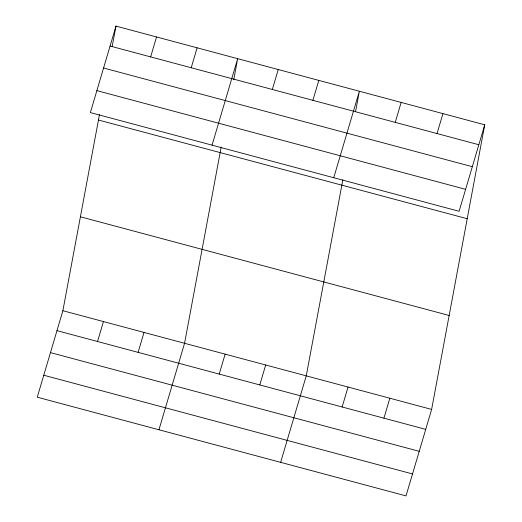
<?xml version="1.0" encoding="UTF-8"?>
<svg xmlns="http://www.w3.org/2000/svg" width="522" height="522" viewBox="0 0 522 522"><rect width="100%" height="100%" fill="white"/><g stroke="black" fill="none" stroke-linecap="round" stroke-linejoin="round"><path stroke-width="0.78" d="M484.736 124.804L459.119 211.293L90.371 112.582L115.988 26.1L484.736 124.804L431.629 409.418L406.012 495.9L37.264 397.196L62.881 310.707L99.487 114.54M112.191 46.451L115.988 26.1M221.171 147.113L184.566 343.28L158.949 429.769M233.732 79.807L237.673 58.673L212.056 145.155M342.863 179.685L306.257 375.853L280.64 462.342M355.567 111.597L359.364 91.246L333.747 177.728M150.643 56.898L156.548 36.958M97.536 341.505L103.441 321.565M191.209 67.756L197.114 47.815M138.102 352.363L144.007 332.423M272.334 89.471L278.239 69.53M219.22 374.078L225.132 354.138M312.893 100.328L318.798 80.388M259.786 384.936L265.691 364.995M395.245 122.376L401.157 102.429M342.138 406.984L348.05 387.043M437.038 133.56L442.943 113.62M383.931 418.168L389.836 398.227M110.083 46.04L478.831 144.744M103.578 68.004L472.325 166.707M96.877 90.626L465.624 189.329M98.462 120.021L467.21 218.725M80.408 216.787L449.155 315.49M62.881 310.707L431.629 409.418M56.976 330.648L425.724 429.358M50.471 352.611L419.218 451.315M43.77 375.233L412.517 473.943"/></g></svg>
